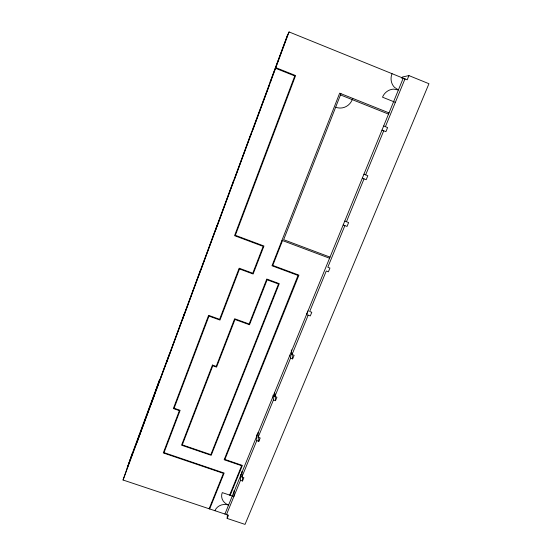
<?xml version="1.0" encoding="UTF-8"?>
<svg xmlns="http://www.w3.org/2000/svg" width="552" height="552" viewBox="0 0 552 552"><rect width="100%" height="100%" fill="white"/><g stroke="black" fill="none" stroke-linecap="round" stroke-linejoin="round"><path stroke-width="0.83" d="M250.925 134.909L250.932 134.012L234.586 179.007M240.686 474.596L240.52 480.309L242.535 480.992L242.618 477.625M242.535 480.992L243.887 477.701L241.873 477.018L242.011 471.346M234.145 490.583L233.882 496.517L222.263 492.605A10.688 9.694 0.2 0 0 228.597 505.039A10.626 9.57 0.7 0 0 214.928 510.703M401.884 78.343L402.436 76.997L408.928 75.589L428.945 83.718L245.033 524.4L227.162 518.438L227.362 514.995M233.11 182.988L233.737 180.435L217.205 225.913M215.77 229.784L216.991 225.651L200.355 271.391M198.955 275.158L200.728 269.542L183.94 315.682M182.588 319.346L184.885 312.322L166.676 362.291M151.158 404.167L159.59 379.631L131.535 455.517M136.102 444.808L139.808 434.01M137.351 441.427L154.422 394.563M227.162 518.438L228.48 515.237L123.055 480.012L132.094 453.896L128.05 465.591M154.905 393.141L127.139 468.213M156.161 389.753L287.488 35.19L289.082 31.94L407.197 79.819L408.928 75.589M155.671 391.195L169.471 353.935M287.682 34.79L270.128 82.186L270.832 81.158M123.055 480.012L289.082 31.94M282.52 240.568L272.771 265.422L298.915 275.137L224.885 459.436L242.376 465.419L230.191 495.275M340.97 93.688L283.652 239.699L330.02 257.115M352.749 98.394L352.266 99.622A13.234 12.703 -72.5 0 1 335.664 107.198M209.132 508.772L223.408 473.354L163.295 452.937L179.386 410.64L173.356 408.556L208.608 315.351L219.613 319.325L239.154 268.21L252.761 273.233L263.166 246.358L234.559 235.669L294.768 75.948L275.6 68.289M209.663 508.944L224.14 473.05L164.02 452.626L180.124 410.329L174.094 408.238L208.966 316.089L219.972 320.063L239.513 268.969L253.113 273.999L263.953 246.006L235.345 235.318L295.596 75.562L275.834 67.668M308.023 310.886L306.532 314.55L310.293 315.93L311.797 312.273L309.686 311.494L326.273 271.004L328.399 271.805L329.944 268.037L327.812 267.244L344.876 225.602M229.66 495.096L241.645 465.722L224.153 459.747L298.025 275.434L271.991 265.767L339.673 93.171L389.022 112.891M224.912 514.043L403.208 78.205L404.92 79.039M226.486 514.567L240.52 480.309M241.873 477.018L256.77 440.655L256.673 434.969M256.77 440.655L258.805 441.358L260.192 437.984L258.15 437.281L273.44 399.952L273.074 395.142M273.44 399.952L275.503 400.676L276.925 397.212L274.861 396.481L290.58 358.131L290.083 354.998M290.58 358.131L292.657 358.876L294.112 355.315L292.036 354.57L308.182 315.157M346.456 221.732L364.023 178.862M365.652 174.88L383.723 130.783M385.399 126.677L404.975 78.915M269.272 85.387L252.443 130.803M281.955 240.355L329.565 258.232M344.758 221.083L348.616 222.553L347.029 226.423L343.171 224.954M363.934 174.211L367.832 175.722L366.197 179.704L362.305 178.192M383.661 125.987L387.601 127.553L385.917 131.652L381.984 130.093M340.487 94.923L388.525 114.105M395.37 102.355L382.515 97.193A12.579 11.944 -64.3 0 1 386.372 91.942L387.704 90.997A12.579 11.944 -64.3 0 1 393.776 89.141L398.399 89.969L394.507 87.354A12.758 12.027 -66.3 0 1 391.437 81.799L391.147 80.192A12.758 12.027 -66.3 0 1 392.044 73.678M291.263 349.933L292.036 354.57M291.559 352.293L292.657 358.876M274.903 393.507L275.503 400.676M274.537 392.52L274.861 396.481M258.709 437.26L258.805 441.358M258.046 432.451L258.15 437.281M256.514 435.114L256.542 436.722M212.444 365.058L181.553 445.188L211.188 455.317L279.271 283.652L266.782 279.043L249.152 324.01L234.635 318.752L216.205 366.39L212.444 365.058M212.796 365.776L182.284 444.877L210.85 454.641L278.498 283.997L267.133 279.802L249.497 324.742L234.986 319.491L216.556 367.108L212.796 365.776"/></g></svg>
